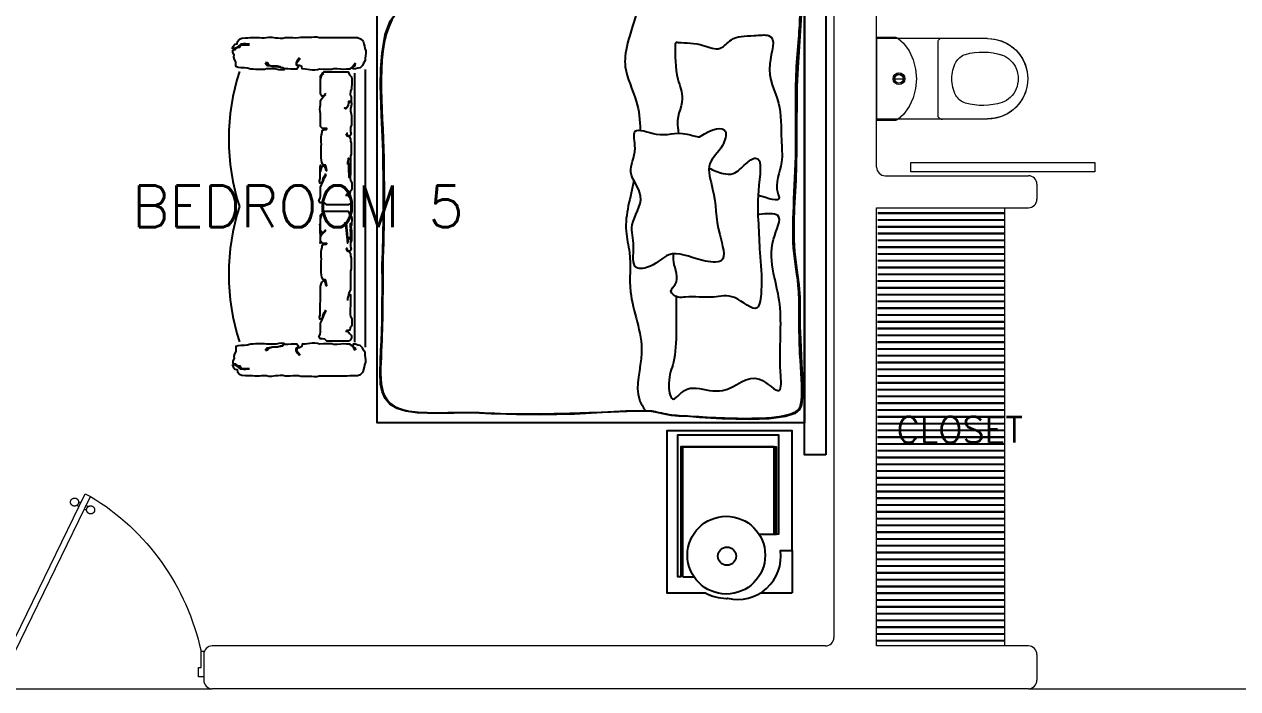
# Model space of a CAD drawing. Header units: metres. Extents: x -232 to 581, y 30 to 789.
# Drawn here: x 108.58 to 114.26, y 672.91 to 676.02 of the extents above; entities that cross this region are included whole.
import ezdxf

# ---------------------------------------------------------------- set-up
doc = ezdxf.new("R2010")
doc.units = ezdxf.units.M
for name, color, linetype, lineweight in [('A-DOOR', 35, 'Continuous', 5), ('A-WALL', 250, 'Continuous', 20), ('baños', 140, 'Continuous', 0), ('closets', 253, 'Continuous', 0), ('textos', 7, 'Continuous', 0)]:
    doc.layers.add(name, color=color, linetype=linetype, lineweight=lineweight)
doc.layers.add('MOBILIARIOS', color=252, linetype='Continuous')
doc.layers.add('PISO', color=7, linetype='Continuous', lineweight=5, true_color=0xe6e6e6)
doc.styles.get("Standard").update_dxf_attribs({"font": 'arial.ttf'})

# ---------------------------------------------------------------- blocks, each defined once
blk = doc.blocks.new('Caroma_ToiletSuites')
at = {"layer": 'baños'}
for p, q in [((-94, 682.8), (-120.8, 664)), ((-64.3, 696.7), (-94, 682.8)), ((-32.6, 705.1), (-64.3, 696.7)), ((0, 708), (-32.6, 705.1)), ((32.6, 705.1), (0, 708)), ((64.3, 696.7), (32.6, 705.1)), ((94, 682.8), (64.3, 696.7)), ((120.8, 664), (94, 682.8)), ((-144, 640.8), (-162.8, 614)), ((-120.8, 664), (-144, 640.8)), ((144, 640.8), (120.8, 664)), ((162.8, 614), (144, 640.8)), ((-176.7, 584.3), (-185.1, 552.6)), ((-162.8, 614), (-176.7, 584.3)), ((176.7, 584.3), (162.8, 614)), ((185.1, 552.6), (176.7, 584.3)), ((-188, 520), (-190.5, 308)), ((-185.1, 552.6), (-188, 520)), ((-188, 0), (-188, 520)), ((188, 520), (185.1, 552.6)), ((188, 520), (188, 0)), ((190.5, 308), (188, 520)), ((-190.5, 308), (-190.2, 304.5)), ((-190.2, 304.5), (-189.3, 301.2)), ((-189.3, 301.2), (-187.8, 298)), ((-187.8, 298), (-185.8, 295.1)), ((-185.8, 295.1), (-183.4, 292.7)), ((-183.4, 292.7), (-180.5, 290.7)), ((-180.5, 290.7), (-177.3, 289.2)), ((-177.3, 289.2), (-174, 288.3)), ((-174, 288.3), (-170.5, 288)), ((-170.5, 288), (170.5, 288)), ((170.5, 288), (174, 288.3)), ((174, 288.3), (177.3, 289.2)), ((177.3, 289.2), (180.5, 290.7)), ((180.5, 290.7), (183.4, 292.7)), ((183.4, 292.7), (185.8, 295.1)), ((185.8, 295.1), (187.8, 298)), ((187.8, 298), (189.3, 301.2)), ((189.3, 301.2), (190.2, 304.5)), ((190.2, 304.5), (190.5, 308)), ((-88.9, 171.3), (-130, 152.2)), ((-45.1, 183.1), (-88.9, 171.3)), ((0, 187), (-45.1, 183.1)), ((45.1, 183.1), (0, 187)), ((88.9, 171.3), (45.1, 183.1)), ((130, 152.2), (88.9, 171.3)), ((-167.1, 126.2), (-188.7, 100.9)), ((-130, 152.2), (-167.1, 126.2)), ((0, 85), (0, 125)), ((167.1, 126.2), (130, 152.2)), ((188.7, 100.9), (167.1, 126.2)), ((-194.6, 88.2), (-195, 83.5)), ((-195, 83.5), (-195, 0)), ((-193.4, 92.7), (-194.6, 88.2)), ((-191.4, 97), (-193.4, 92.7)), ((-188.7, 100.9), (-191.4, 97)), ((191.4, 97), (188.7, 100.9)), ((193.4, 92.7), (191.4, 97)), ((194.6, 88.2), (193.4, 92.7)), ((195, 83.5), (194.6, 88.2)), ((195, 0), (195, 83.5)), ((-195, 0), (195, 0)), ((188, 0), (-188, 0))]:
    blk.add_line(p, q, dxfattribs=at)
for centre, radius, start, end in [((0, 520), 188, 0, 180), ((-18.8, 556.1), 97.6, 134.3372, 160.9897), ((-2.7, 547.4), 115.2, 88.6565, 137.0404), ((2.7, 547.4), 115.2, 42.9609, 91.3415), ((18.8, 556.1), 97.6, 19.01, 45.6643), ((183, 496.7), 307.9, 162.7713, 195.2143), ((-183, 496.7), 307.9, 344.7852, 17.2286), ((-36.1, 442.4), 82.4, 198.763, 239.3582), ((36.1, 442.4), 82.4, 300.6412, 341.2351), ((2.9, 529.9), 177.9, 242.916, 269.0659), ((-2.9, 529.9), 177.9, 270.9339, 297.0836), ((0, 105), 27.5, 0, 180), ((0, 105), 21, 0, 180), ((0, 105), 20, 0, 180), ((0, 105), 27.5, 180, 0), ((0, 105), 21, 180, 0), ((0, 105), 20, 180, 0)]:
    blk.add_arc(centre, radius, start, end, dxfattribs=at)
blk = doc.blocks.new('puerta 1.00')
at = {"layer": 'A-DOOR'}
for p, q in [((-0.15, -0.0125), (-0.9369, -0.3949)), ((-0.1376, -0.038), (-0.9245, -0.4204)), ((-0.1376, -0.038), (-0.15, -0.0125)), ((-0.9369, -0.3949), (-0.9245, -0.4204)), ((-0.8946, -0.3743), (-0.8996, -0.3641)), ((-0.8777, -0.3661), (-0.8826, -0.3559)), ((-0.8653, -0.3916), (-0.8603, -0.4018)), ((-0.8822, -0.3998), (-0.8772, -0.4101))]:
    blk.add_line(p, q, dxfattribs=at)
for points in [[(-0.08, 0), (-0.08, -0.025), (-0.125, -0.025), (-0.125, -0.0125), (-0.2, -0.0125), (-0.2, 0), (-0.08, 0)], [(-0.08, -0.95), (-0.08, -0.925), (-0.125, -0.925), (-0.125, -0.9375), (-0.2, -0.9375), (-0.2, -0.95), (-0.08, -0.95)]]:
    blk.add_lwpolyline(points, dxfattribs=at)
blk.add_arc((0.0366, 0.1602), 1.1229, 211.1336, 257.8343, dxfattribs=at)
for points in [[(-0.8982, -0.3642), (-0.9033, -0.3642), (-0.912, -0.3591), (-0.917, -0.3504), (-0.917, -0.3403), (-0.912, -0.3316), (-0.9033, -0.3265), (-0.8932, -0.3265), (-0.8844, -0.3316), (-0.8794, -0.3403), (-0.8794, -0.3504), (-0.8844, -0.3591), (-0.8932, -0.3642), (-0.8982, -0.3642)], [(-0.8617, -0.4394), (-0.8667, -0.4394), (-0.8754, -0.4344), (-0.8805, -0.4256), (-0.8805, -0.4156), (-0.8754, -0.4068), (-0.8667, -0.4018), (-0.8566, -0.4018), (-0.8479, -0.4068), (-0.8428, -0.4156), (-0.8428, -0.4257), (-0.8479, -0.4344), (-0.8566, -0.4394), (-0.8617, -0.4394)]]:
    blk.add_open_spline(points, degree=2, dxfattribs=at)
blk = doc.blocks.new('27.11.2025 LN09 1ER NIVEL')
at = {"layer": 'closets', "true_color": 0x000000, "transparency": 33554687}
h = blk.add_hatch(dxfattribs=at)
h.set_pattern_fill('LINE', color=18, scale=0.01, angle=180)
h.set_pattern_definition([(180, (-146.760637, -2712.680404), (-4e-18, -0.03175), [])])
h.paths.add_polyline_path([(189.3891, 108.9941), (189.3853, 106.9441), (189.9837, 106.9441), (189.9837, 108.9941)])
at = {"layer": 'A-DOOR', "color": 18, "true_color": 0x000000}
blk.add_lwpolyline([(189.5435, 109.2067), (190.4054, 109.2067), (190.4054, 109.1623), (189.5435, 109.1623)], close=True, dxfattribs=at)
at = {"layer": 'A-WALL', "color": 18, "true_color": 0x000000}
for p, q in [((189.1838, 111.0041), (189.1838, 106.9841)), ((189.3838, 109.1841), (189.3838, 111.0041)), ((189.4238, 109.1441), (190.0938, 109.1441)), ((190.1338, 109.1041), (190.1338, 109.0341)), ((189.3838, 108.9941), (190.0938, 108.9941)), ((189.3838, 106.9441), (189.3838, 108.9941)), ((186.2338, 106.9041), (186.2338, 106.7841)), ((189.1438, 106.9441), (186.2738, 106.9441)), ((190.0938, 106.9441), (189.3838, 106.9441)), ((190.1338, 106.9041), (190.1338, 106.7841)), ((190.0938, 106.7441), (186.2738, 106.7441))]:
    blk.add_line(p, q, dxfattribs=at)
for centre, start, end in [((189.4238, 109.1841), 180, 270), ((190.0938, 109.1041), 0, 90), ((190.0938, 109.0341), 270, 0), ((189.1438, 106.9841), 270, 0), ((186.2738, 106.9041), 90, 180), ((190.0938, 106.9041), 0, 90), ((186.2738, 106.7841), 180, 270), ((190.0938, 106.7841), 270, 0)]:
    blk.add_arc(centre, 0.04, start, end, dxfattribs=at)
at = {"layer": 'closets', "color": 18, "true_color": 0x000000, "transparency": 33554687}
blk.add_line((189.9837, 106.9441), (189.9837, 108.9941), dxfattribs=at)
at = {"layer": 'PISO', "color": 18, "true_color": 0x000000}
for p, q in [((185.2438, 106.7441), (186.2738, 106.7441)), ((190.0938, 106.7441), (191.1238, 106.7441))]:
    blk.add_line(p, q, dxfattribs=at)
at = {"layer": 'A-DOOR', "color": 18, "true_color": 0x000000, "xscale": -1.000000000000002, "rotation": 90}
blk.add_blockref('puerta 1.00', (185.2838, 106.7191), dxfattribs=at)
at = {"layer": 'baños', "color": 18, "true_color": 0x000000, "xscale": -0.000999999934791, "yscale": 0.000999999934791, "rotation": 270}
blk.add_blockref('Caroma_ToiletSuites', (189.3833, 109.5977), dxfattribs=at)
at = {"layer": 'textos', "color": 18, "true_color": 0x000000, "width": 3.404877}
for s, insert, char_height, attachment_point in [('{\\Fromans|c0; BEDROOM 5}', (185.764, 108.9033), 0.195, 7), ('\\pxqc;{\\Fromans|c0;\\H0.8x;CLOSET\\H1.25x; }', (191.4752, 107.8956), 0.15, 9)]:
    blk.add_mtext(s, dxfattribs=dict(at, insert=insert, char_height=char_height, attachment_point=attachment_point))
blk = doc.blocks.new('A$Ca3ef8f56')
at = {"layer": 'MOBILIARIOS'}
for p, q in [((0.0032, 0.1527), (0.0032, 1.4519)), ((0.0532, 0.1694), (0.0532, 1.4284))]:
    blk.add_line(p, q, dxfattribs=at)
for points in [[(0.6249, 1.5324), (0.6212, 1.5434), (0.6126, 1.5544), (0.6016, 1.5556), (0.6004, 1.5666), (0.5906, 1.5776), (0.5796, 1.5825), (0.5637, 1.5837), (0.5527, 1.5837), (0.5417, 1.5849), (0.5307, 1.5849), (0.5197, 1.5862), (0.4977, 1.5862), (0.4867, 1.5837), (0.4757, 1.5837), (0.4647, 1.5849), (0.4537, 1.5874), (0.4402, 1.5874), (0.4231, 1.5837), (0.4121, 1.5837), (0.4011, 1.5825), (0.3889, 1.5825), (0.3766, 1.5862), (0.3534, 1.5862), (0.3412, 1.5849), (0.3302, 1.5837), (0.3143, 1.5849), (0.3033, 1.5874), (0.2519, 1.5874), (0.2409, 1.5886), (0.2299, 1.5886), (0.2177, 1.5862), (0.0868, 1.5862), (0.0746, 1.5849), (0.0391, 1.5849), (0.0245, 1.5788), (0.0122, 1.5678), (0.0086, 1.5568), (0.0061, 1.5446), (0.0037, 1.5336), (0, 1.5226), (0, 1.5116), (0.0012, 1.5006), (0.0024, 1.4884), (0.0024, 1.4774), (0.011, 1.4652), (0.0147, 1.4542), (0.0257, 1.4445), (0.0367, 1.442), (0.0477, 1.4383), (0.0587, 1.4383), (0.0611, 1.4493), (0.0501, 1.4542), (0.0477, 1.464)], [(0.4708, 1.4664), (0.4622, 1.4554), (0.4512, 1.4542), (0.4341, 1.4506), (0.4231, 1.4506), (0.4109, 1.4493), (0.3999, 1.4457), (0.3876, 1.4457), (0.3828, 1.4347), (0.395, 1.4335), (0.4072, 1.4347), (0.4194, 1.4371), (0.4317, 1.4383), (0.4635, 1.4383), (0.4745, 1.4359), (0.516, 1.4359), (0.527, 1.4371), (0.5381, 1.4371), (0.5552, 1.442), (0.5674, 1.4445), (0.5845, 1.4445), (0.5968, 1.4457), (0.6078, 1.4493), (0.609, 1.4603), (0.609, 1.4713), (0.6151, 1.4823), (0.6175, 1.4933), (0.6163, 1.5043), (0.6224, 1.5153), (0.6224, 1.5263), (0.6114, 1.53), (0.6004, 1.5385), (0.5894, 1.5397), (0.5845, 1.5507), (0.5735, 1.552), (0.5442, 1.552)], [(0.5442, 1.5544), (0.5613, 1.5556), (0.5723, 1.5556), (0.5845, 1.5544), (0.5955, 1.5458), (0.6065, 1.5373), (0.6175, 1.5348), (0.6212, 1.5348)], [(0.0501, 1.4677), (0.0563, 1.4567), (0.0636, 1.4457), (0.0758, 1.4371), (0.0905, 1.4371), (0.1064, 1.4359), (0.1174, 1.4371), (0.1333, 1.4396), (0.1492, 1.4396), (0.1602, 1.4359), (0.1981, 1.4359), (0.2152, 1.4371), (0.2262, 1.4347), (0.2385, 1.4322), (0.2507, 1.4335), (0.2617, 1.4347), (0.2727, 1.4359), (0.2837, 1.4371), (0.2972, 1.4383), (0.2996, 1.4493), (0.3106, 1.4542), (0.3216, 1.4567), (0.3241, 1.4677), (0.3143, 1.4787), (0.3069, 1.4884)], [(0.3106, 1.4909), (0.3204, 1.4799), (0.3253, 1.4689), (0.3265, 1.4579), (0.3155, 1.4481), (0.3228, 1.4371), (0.3497, 1.4371), (0.3656, 1.4396), (0.3779, 1.4396), (0.3889, 1.4408), (0.3999, 1.4481), (0.4133, 1.4518), (0.4402, 1.4518), (0.4525, 1.4554), (0.4598, 1.4664), (0.4696, 1.4689)], [(0.0946, 1.3772), (0.0844, 1.3772), (0.0759, 1.3874), (0.0673, 1.3976), (0.0673, 1.4078), (0.0708, 1.4181), (0.081, 1.4232), (0.1822, 1.4232), (0.1924, 1.4146), (0.2026, 1.4129), (0.2129, 1.4129), (0.2197, 1.4027), (0.2129, 1.3925), (0.2112, 1.3806), (0.2112, 1.3397), (0.2078, 1.3294), (0.2026, 1.3192), (0.1975, 1.309), (0.1941, 1.2988), (0.189, 1.2885), (0.1856, 1.2817)], [(0.0844, 1.234), (0.0844, 1.2238), (0.081, 1.2135), (0.0708, 1.205), (0.0708, 1.2579), (0.0725, 1.2715), (0.0725, 1.2988), (0.0708, 1.309), (0.0656, 1.3192), (0.0656, 1.3516), (0.0725, 1.3618), (0.0742, 1.372), (0.0844, 1.3737), (0.0895, 1.3737)], [(0.189, 1.2766), (0.1924, 1.2868), (0.1992, 1.2971), (0.2026, 1.3073), (0.2044, 1.3175), (0.2146, 1.3209), (0.2163, 1.3107), (0.2129, 1.3005), (0.2129, 1.2476), (0.2112, 1.2374), (0.2112, 1.1675), (0.2095, 1.1573), (0.2061, 1.1471), (0.1958, 1.1385), (0.1907, 1.1488), (0.189, 1.159), (0.1822, 1.1658)], [(0.0929, 0.9903), (0.0878, 1.0005), (0.0776, 1.0039), (0.0708, 1.0141), (0.0708, 1.0244), (0.069, 1.0346), (0.069, 1.0857), (0.0708, 1.0959), (0.0708, 1.1829), (0.0776, 1.1948), (0.081, 1.205), (0.0827, 1.2152), (0.0861, 1.2272), (0.0861, 1.2289)], [(0.1822, 1.1641), (0.1856, 1.1471), (0.189, 1.1368), (0.1992, 1.1351), (0.2061, 1.1249), (0.2078, 1.1147), (0.2095, 1.1028), (0.2095, 1.0499), (0.2078, 1.0397), (0.2095, 1.0295), (0.2095, 1.0056), (0.2078, 0.9954), (0.2044, 0.9852), (0.2044, 0.9749), (0.1941, 0.9698), (0.1839, 0.9698), (0.1822, 0.9664), (0.2026, 0.9664), (0.2112, 0.9562), (0.2112, 0.8965), (0.2129, 0.8863), (0.2146, 0.8761), (0.2129, 0.9659), (0.2112, 0.9556), (0.2112, 0.9352), (0.2061, 0.925), (0.1958, 0.9147), (0.1873, 0.9079)], [(0.0946, 0.8761), (0.0861, 0.9659), (0.081, 0.9556), (0.0793, 0.9454), (0.069, 0.9403), (0.0673, 0.9505), (0.069, 0.9607), (0.0708, 0.8727), (0.0708, 0.8829), (0.069, 0.8965), (0.0673, 0.9085), (0.0673, 0.9494), (0.0708, 0.9613), (0.0708, 0.9818), (0.069, 0.992), (0.0742, 1.0022), (0.0844, 1.0005), (0.0878, 0.9903), (0.0895, 0.9869)], [(0.2112, 0.8449), (0.2112, 0.8346), (0.2044, 0.8244), (0.1941, 0.8159), (0.0827, 0.8159), (0.0759, 0.8295), (0.0673, 0.8397), (0.0656, 0.85), (0.0656, 0.8602), (0.0673, 0.8704), (0.0673, 0.8806), (0.0708, 0.8909), (0.0725, 0.9079), (0.069, 0.9181), (0.069, 0.9386), (0.081, 0.9403), (0.0827, 0.959), (0.0895, 0.8693), (0.0998, 0.871), (0.0981, 0.8744)], [(0.1873, 0.9028), (0.1958, 0.913), (0.2061, 0.9147), (0.2112, 0.9045), (0.2112, 0.8517), (0.2095, 0.8414), (0.2061, 0.8312), (0.1958, 0.8244)], [(0.0946, 0.74), (0.0844, 0.74), (0.0759, 0.7502), (0.0673, 0.7604), (0.0673, 0.7707), (0.0708, 0.7809), (0.081, 0.786), (0.1822, 0.786), (0.1924, 0.7775), (0.2026, 0.7758), (0.2129, 0.7758), (0.2197, 0.7656), (0.2129, 0.7553), (0.2112, 0.7434), (0.2112, 0.7025), (0.2078, 0.6923), (0.2026, 0.6821), (0.1975, 0.6718), (0.1941, 0.6616), (0.189, 0.6514), (0.1856, 0.6446)], [(0.0844, 0.5968), (0.0844, 0.5866), (0.081, 0.5764), (0.0708, 0.5679), (0.0708, 0.6207), (0.0725, 0.6343), (0.0725, 0.6616), (0.0708, 0.6718), (0.0656, 0.6821), (0.0656, 0.7144), (0.0725, 0.7247), (0.0742, 0.7349), (0.0844, 0.7366), (0.0895, 0.7366)], [(0.189, 0.6394), (0.1924, 0.6497), (0.1992, 0.6599), (0.2026, 0.6701), (0.2044, 0.6803), (0.2146, 0.6838), (0.2163, 0.6735), (0.2129, 0.6633), (0.2129, 0.6105), (0.2112, 0.6002), (0.2112, 0.6304), (0.2095, 0.6201), (0.2061, 0.6099), (0.1958, 0.6014), (0.1907, 0.6116), (0.189, 0.6218), (0.1822, 0.6287)], [(0.0929, 0.4531), (0.0878, 0.4633), (0.0776, 0.4668), (0.0708, 0.477), (0.0708, 0.4872), (0.069, 0.4974), (0.069, 0.5486), (0.0708, 0.5588), (0.0708, 0.6457), (0.0776, 0.6576), (0.081, 0.5679), (0.0827, 0.5781), (0.0861, 0.59), (0.0861, 0.5917)], [(0.1822, 0.627), (0.1856, 0.6099), (0.189, 0.5997), (0.1992, 0.598), (0.2061, 0.5878), (0.2078, 0.5775), (0.2095, 0.5656), (0.2095, 0.5128), (0.2078, 0.5025), (0.2095, 0.4923), (0.2095, 0.4685), (0.2078, 0.4582), (0.2044, 0.448), (0.2044, 0.4378), (0.1941, 0.4327), (0.1839, 0.4327), (0.1822, 0.4293), (0.2026, 0.4293), (0.2112, 0.419), (0.2112, 0.3594), (0.2129, 0.3492), (0.2146, 0.3389), (0.2129, 0.3287), (0.2112, 0.3185), (0.2112, 0.298), (0.2061, 0.2878), (0.1958, 0.2776), (0.1873, 0.2708)], [(0.0946, 0.3389), (0.0861, 0.3287), (0.081, 0.3185), (0.0793, 0.3083), (0.069, 0.3031), (0.0673, 0.3134), (0.069, 0.3236), (0.0708, 0.3355), (0.0708, 0.3457), (0.069, 0.3594), (0.0673, 0.3713), (0.0673, 0.4122), (0.0708, 0.4241), (0.0708, 0.4446), (0.069, 0.4548), (0.0742, 0.465), (0.0844, 0.4633), (0.0878, 0.4531), (0.0895, 0.4497)], [(0.2112, 0.1926), (0.2112, 0.1824), (0.2044, 0.1721), (0.1941, 0.1636), (0.0827, 0.1636), (0.0759, 0.1772), (0.0673, 0.1875), (0.0656, 0.1977), (0.0656, 0.223), (0.0673, 0.2333), (0.0673, 0.2435), (0.0708, 0.2537), (0.0725, 0.2708), (0.069, 0.281), (0.069, 0.3014), (0.081, 0.3031), (0.0827, 0.3219), (0.0895, 0.3321), (0.0998, 0.3338), (0.0981, 0.3372)], [(0.1873, 0.2656), (0.1958, 0.2759), (0.2061, 0.2776), (0.2112, 0.2673), (0.2112, 0.1994), (0.2095, 0.1892), (0.2061, 0.179), (0.1958, 0.1721)], [(0.6249, 0.0562), (0.6212, 0.0452), (0.6126, 0.0342), (0.6016, 0.033), (0.6004, 0.022), (0.5906, 0.011), (0.5796, 0.0061), (0.5637, 0.0049), (0.5527, 0.0049), (0.5417, 0.0037), (0.5307, 0.0037), (0.5197, 0.0024), (0.4977, 0.0024), (0.4867, 0.0049), (0.4757, 0.0049), (0.4647, 0.0037), (0.4537, 0.0012), (0.4402, 0.0012), (0.4231, 0.0049), (0.4121, 0.0049), (0.4011, 0.0061), (0.3889, 0.0061), (0.3766, 0.0024), (0.3534, 0.0024), (0.3412, 0.0037), (0.3302, 0.0049), (0.3143, 0.0037), (0.3033, 0.0012), (0.2519, 0.0012), (0.2409, 0), (0.2299, 0), (0.2177, 0.0024), (0.0868, 0.0024), (0.0746, 0.0037), (0.0391, 0.0037), (0.0245, 0.0098), (0.0122, 0.0208), (0.0086, 0.0318), (0.0061, 0.044), (0.0037, 0.055), (0, 0.066), (0, 0.077), (0.0012, 0.088), (0.0024, 0.1002), (0.0024, 0.1112), (0.011, 0.1234), (0.0147, 0.1344), (0.0257, 0.1441), (0.0367, 0.1466), (0.0477, 0.1503), (0.0587, 0.1503), (0.0611, 0.1393), (0.0501, 0.1344), (0.0477, 0.1246)], [(0.0501, 0.1209), (0.0563, 0.1319), (0.0636, 0.1429), (0.0758, 0.1515), (0.0905, 0.1515), (0.1064, 0.1527), (0.1174, 0.1515), (0.1333, 0.149), (0.1492, 0.149), (0.1602, 0.1527), (0.1981, 0.1527), (0.2152, 0.1515), (0.2262, 0.1539), (0.2385, 0.1564), (0.2507, 0.1551), (0.2617, 0.1539), (0.2727, 0.1527), (0.2837, 0.1515), (0.2972, 0.1503), (0.2996, 0.1393), (0.3106, 0.1344), (0.3216, 0.1319), (0.3241, 0.1209), (0.3143, 0.1099), (0.3069, 0.1002)], [(0.3106, 0.0977), (0.3204, 0.1087), (0.3253, 0.1197), (0.3265, 0.1307), (0.3155, 0.1405), (0.3228, 0.1515), (0.3497, 0.1515), (0.3656, 0.149), (0.3779, 0.149), (0.3889, 0.1478), (0.3999, 0.1405), (0.4133, 0.1368), (0.4402, 0.1368), (0.4525, 0.1332), (0.4598, 0.1222), (0.4696, 0.1197)], [(0.4708, 0.1222), (0.4622, 0.1332), (0.4512, 0.1344), (0.4341, 0.138), (0.4231, 0.138), (0.4109, 0.1393), (0.3999, 0.1429), (0.3876, 0.1429), (0.3828, 0.1539), (0.395, 0.1551), (0.4072, 0.1539), (0.4194, 0.1515), (0.4317, 0.1503), (0.4635, 0.1503), (0.4745, 0.1527), (0.516, 0.1527), (0.527, 0.1515), (0.5381, 0.1515), (0.5552, 0.1466), (0.5674, 0.1441), (0.5845, 0.1441), (0.5968, 0.1429), (0.6078, 0.1393), (0.609, 0.1283), (0.609, 0.1173), (0.6151, 0.1063), (0.6175, 0.0953), (0.6163, 0.0843), (0.6224, 0.0733), (0.6224, 0.0623), (0.6114, 0.0586), (0.6004, 0.0501), (0.5894, 0.0489), (0.5845, 0.0379), (0.5735, 0.0366), (0.5442, 0.0366)], [(0.5442, 0.0342), (0.5613, 0.033), (0.5723, 0.033), (0.5845, 0.0342), (0.5955, 0.0428), (0.6065, 0.0513), (0.6175, 0.0537), (0.6212, 0.0537)]]:
    blk.add_lwpolyline(points, dxfattribs=at)
for centre in [(-0.3846, 1.1107), (-0.3846, 0.4779)]:
    blk.add_arc(centre, 1.0261, 342.0399, 17.9601, dxfattribs=at)
blk = doc.blocks.new('A$C11dadbfd')
at = {"layer": 'MOBILIARIOS'}
for p, q in [((1.7951, 3.6335), (1.9417, 3.6335)), ((1.9417, 3.4354), (1.9417, 3.6335)), ((1.9417, 0.2292), (1.9417, 0.0311)), ((1.7951, 0.0311), (1.9417, 0.0311))]:
    blk.add_line(p, q, dxfattribs=at)
for points in [[(1.3875, 2.8747), (1.3875, 2.8753), (1.3554, 2.8753), (1.3554, 3.6335), (1.5357, 3.6335, -0.127695), (1.6339, 3.659, -0.007083), (1.6396, 3.6589, -0.52849), (1.8874, 3.4354), (1.9417, 3.4354), (1.9417, 2.8753), (1.8985, 2.8753), (1.8985, 2.8747), (1.8575, 2.8747)], [(1.3875, 0.7899), (1.3875, 0.7893), (1.3554, 0.7893), (1.3554, 0.0311), (1.5357, 0.0311, 0.127695), (1.6339, 0.0056, 0.007083), (1.6396, 0.0057, 0.52849), (1.8874, 0.2292), (1.9417, 0.2292), (1.9417, 0.7893), (1.8985, 0.7893), (1.8985, 0.7899), (1.8575, 0.7899)]]:
    blk.add_lwpolyline(points, format="xyb", close=True, dxfattribs=at)
for points in [[(1.8575, 3.3604), (1.8575, 2.9503), (1.4212, 2.9503), (1.4212, 3.5585), (1.4075, 3.5585), (1.4075, 2.8947), (1.8575, 2.8947), (1.8785, 2.8947), (1.8785, 3.3592), (1.8575, 3.3592), (1.8575, 2.9503)], [(2.1, 0.6774), (2, 0.6774), (2, 2.9774), (2.1, 2.9774)], [(2, 0.8274), (0, 0.8274), (0, 2.8274), (2, 2.8274)], [(1.984, 2.7359), (1.9682, 2.4885), (1.9635, 2.4003), (1.9626, 2.1559), (1.9626, 2.1046), (1.9588, 1.9621), (1.9521, 1.8305), (1.9502, 1.7649), (1.9502, 1.6851), (1.9531, 1.629), (1.9645, 1.5406), (1.973, 1.4728), (1.9778, 1.4138), (1.9778, 1.3179), (1.9787, 1.2798), (1.9806, 1.2181), (1.9854, 1.1031), (1.9911, 1.0261), (1.9891, 0.9459), (1.9853, 0.9108), (1.9758, 0.8889), (1.9549, 0.8709), (1.9112, 0.8566), (1.8349, 0.8461), (1.7418, 0.8423), (1.6153, 0.8461), (1.5089, 0.8519), (1.4612, 0.8557), (1.4108, 0.8576), (1.3776, 0.8604), (1.3377, 0.869), (1.3026, 0.8766), (1.276, 0.8814), (1.17, 0.8795), (1.0539, 0.8747), (0.9229, 0.868), (0.7572, 0.8642), (0.652, 0.8656), (0.6118, 0.8673), (0.5341, 0.869), (0.451, 0.8732), (0.4117, 0.874), (0.3599, 0.8723), (0.3114, 0.8723), (0.2345, 0.8715), (0.1881, 0.8741), (0.1337, 0.8816), (0.0936, 0.8942), (0.0593, 0.9134), (0.0376, 0.9402), (0.0225, 0.9728), (0.0159, 1.0071), (0.0134, 1.0607), (0.015, 1.1201), (0.0175, 1.1644), (0.0201, 1.2099), (0.0217, 1.2534), (0.0226, 1.3044), (0.0234, 1.3546), (0.0242, 1.4801), (0.0234, 1.568), (0.0259, 1.6257), (0.0293, 1.7852), (0.0293, 1.9199), (0.0276, 2.0948), (0.02, 2.2676), (0.0158, 2.4048), (0.0166, 2.4826), (0.0225, 2.5565), (0.0376, 2.6436), (0.061, 2.7055), (0.0969, 2.7565), (0.1479, 2.7958), (0.1909, 2.8076), (0.241, 2.8151), (0.2996, 2.8201), (0.3982, 2.8168), (0.4882, 2.8143), (0.5734, 2.8126), (0.6662, 2.8109), (0.813, 2.8126), (0.9075, 2.8143), (0.9605, 2.8169), (1.0157, 2.8185), (1.0776, 2.8177), (1.1319, 2.8152), (1.1657, 2.8093), (1.2083, 2.7943), (1.2234, 2.7901), (1.2384, 2.7968), (1.3036, 2.806), (1.3792, 2.8152), (1.4821, 2.8169), (1.6504, 2.8177), (1.7386, 2.8169), (1.7996, 2.8135), (1.8589, 2.8077), (1.9166, 2.7993), (1.9544, 2.7876), (1.9703, 2.7792), (1.9795, 2.7675), (1.9829, 2.7482)], [(1.8575, 0.3042), (1.8575, 0.7143), (1.4212, 0.7143), (1.4212, 0.1061), (1.4075, 0.1061), (1.4075, 0.7699), (1.8575, 0.7699), (1.8785, 0.7699), (1.8785, 0.3054), (1.8575, 0.3054), (1.8575, 0.7143)]]:
    blk.add_lwpolyline(points, close=True, dxfattribs=at)
for points in [[(1.4304, 3.5585), (1.4304, 2.9503), (1.8667, 2.9503), (1.8667, 3.3604), (1.7881, 3.3604)], [(1.4304, 3.5585), (1.4829, 3.5585)], [(1.4304, 0.1061), (1.4304, 0.7143), (1.8667, 0.7143), (1.8667, 0.3042), (1.7881, 0.3042)], [(1.4304, 0.1061), (1.4829, 0.1061)]]:
    blk.add_lwpolyline(points, dxfattribs=at)
for centre, radius in [((1.6339, 3.4571), 0.1819), ((1.6369, 3.4617), 0.0427), ((1.6339, 0.2076), 0.1819), ((1.6369, 0.2029), 0.0427)]:
    blk.add_circle(centre, radius, dxfattribs=at)
blk.add_arc((1.4035, 2.5972), 0.00932, 64.4366, 168.7327, dxfattribs=at)
for points, knots in [([(0.2769, 2.8152), (0.2379, 2.8116), (-0.0145, 2.7885), (0.0417, 2.1345), (0.031, 1.754), (0.0256, 1.5592)], [0, 0, 0, 0, 0.117685, 0.761841, 1.437924, 1.437924, 1.437924, 1.437924]), ([(1.2536, 0.8837), (1.2536, 0.8837), (1.2536, 0.8837), (1.2536, 0.8837), (1.2553, 0.8836), (1.2902, 0.8837), (1.3601, 0.8633), (1.5319, 0.8551), (1.739, 0.8394), (1.9697, 0.8633), (1.9954, 0.9487), (1.9697, 1.1987), (1.9824, 1.4698), (1.9294, 1.6589), (1.9697, 2.0804), (1.9512, 2.442), (1.9846, 2.7165), (1.9697, 2.8152), (1.5773, 2.8152), (1.391, 2.8152), (1.2491, 2.7954), (1.2358, 2.7954), (1.2203, 2.7835), (1.15, 2.8152), (1.0853, 2.8152), (0.9644, 2.8152)], [2.895366, 2.895366, 2.895366, 2.895366, 2.896475, 3.053535, 3.138588, 3.190252, 3.29358, 3.393683, 3.686394, 3.848283, 3.942303, 4.166996, 4.499824, 4.847407, 5.433591, 5.797126, 6.093613, 6.186669, 6.495546, 6.666013, 6.828452, 7.059973, 7.190877, 7.299822, 7.383928, 7.383928, 7.383928, 7.383928]), ([(1.2291, 2.7899), (1.1753, 2.6231), (1.1344, 2.5006), (1.2193, 2.3428), (1.2306, 2.2415), (1.2306, 2.1954)], [0.0005696, 0.0005696, 0.0005696, 0.0005696, 0.2116189, 0.3895346, 0.5346505, 0.5346505, 0.5346505, 0.5346505]), ([(1.4075, 2.6056), (1.4464, 2.605), (1.5112, 2.604), (1.6052, 2.5604), (1.6633, 2.6386), (1.7368, 2.634), (1.8841, 2.6519), (1.8025, 2.4679), (1.897, 2.3336), (1.8864, 2.1722), (1.9035, 2.0318), (1.8555, 1.9443), (1.8965, 1.8496), (1.8291, 1.879), (1.7823, 1.8902)], [0, 0, 0, 0, 0.125513, 0.209774, 0.279098, 0.385114, 0.440556, 0.579971, 0.776155, 0.956632, 1.067828, 1.221054, 1.242986, 1.352802, 1.352802, 1.352802, 1.352802]), ([(1.3944, 2.599), (1.394, 2.544), (1.3934, 2.4576), (1.4468, 2.3258), (1.3937, 2.2542), (1.409, 2.1981), (1.4099, 2.1812)], [0, 0, 0, 0, 0.1739603, 0.2732689, 0.4204064, 0.4281347, 0.4281347, 0.4281347, 0.4281347]), ([(1.5086, 2.1643), (1.4936, 2.1652), (1.3997, 2.1973), (1.3383, 2.1521), (1.182, 2.2235), (1.2227, 2.0905), (1.1573, 1.9979), (1.271, 1.8818), (1.1717, 1.7569), (1.2106, 1.666), (1.1853, 1.5363), (1.2988, 1.5579), (1.3751, 1.646), (1.4895, 1.5871), (1.6481, 1.5665), (1.5809, 1.7533), (1.589, 1.8781), (1.5321, 2.0442), (1.6164, 2.1034), (1.6483, 2.2197), (1.5711, 2.2057), (1.5086, 2.1643)], [0.483205, 0.483205, 0.483205, 0.483205, 0.53364, 0.686105, 0.79098, 0.874215, 0.993951, 1.121456, 1.272938, 1.391058, 1.496021, 1.56567, 1.671481, 1.841411, 1.931504, 2.070402, 2.301906, 2.427526, 2.537167, 2.607901, 2.719001, 2.719001, 2.719001, 2.719001]), ([(1.553, 2.0189), (1.5739, 2.0076), (1.6095, 1.9913), (1.679, 1.987), (1.7141, 2.0349), (1.8118, 2.0993), (1.774, 1.8858), (1.7853, 1.7674), (1.789, 1.6087), (1.8046, 1.4975), (1.7861, 1.3196), (1.6731, 1.437), (1.5644, 1.4057), (1.4728, 1.4213), (1.4066, 1.4098), (1.36, 1.4401), (1.4229, 1.4926), (1.3851, 1.5575), (1.3867, 1.605), (1.3874, 1.6175)], [0.032571, 0.032571, 0.032571, 0.032571, 0.107712, 0.156224, 0.235226, 0.291111, 0.451247, 0.617718, 0.770472, 0.95788, 1.036962, 1.155398, 1.259301, 1.397905, 1.433881, 1.478271, 1.518706, 1.629903, 1.669516, 1.669516, 1.669516, 1.669516]), ([(1.2013, 1.9598), (1.1864, 1.8804), (1.147, 1.769), (1.1924, 1.5931), (1.1657, 1.4114), (1.2752, 1.1795), (1.1954, 0.98), (1.2439, 0.9003), (1.2553, 0.8837)], [0.780746, 0.780746, 0.780746, 0.780746, 1.031047, 1.138144, 1.338216, 1.638789, 1.87051, 1.932727, 1.932727, 1.932727, 1.932727]), ([(1.3994, 1.4151), (1.3997, 1.3674), (1.4003, 1.2566), (1.3963, 1.1171), (1.3571, 1.0341), (1.3748, 0.9042), (1.4479, 1.0108), (1.5283, 0.9775), (1.6662, 0.9713), (1.7601, 1.0928), (1.8987, 0.9322), (1.8818, 1.1222), (1.8895, 1.2335), (1.8882, 1.3956), (1.8501, 1.5341), (1.834, 1.6702), (1.9144, 1.8144), (1.8189, 1.8044), (1.7843, 1.8013), (1.7818, 1.8011)], [0, 0, 0, 0, 0.152599, 0.305824, 0.413498, 0.490111, 0.57095, 0.695693, 0.751084, 0.933009, 1.04478, 1.135217, 1.336369, 1.489125, 1.623798, 1.783333, 1.909904, 2.000264, 2.007333, 2.007333, 2.007333, 2.007333]), ([(0.0256, 1.5592), (0.0256, 1.4272), (0.0256, 1.2316), (0.0048, 0.935), (0.136, 0.8633), (0.4134, 0.881), (0.6395, 0.8633), (1.0646, 0.8759), (1.1613, 0.8837), (1.2537, 0.8837)], [0, 0, 0, 0, 0.418295, 0.63409, 0.877661, 1.085184, 1.239382, 1.462689, 1.680419, 1.680419, 1.680419, 1.680419])]:
    blk.add_open_spline(points, degree=3, knots=knots, dxfattribs=at)
blk.add_open_spline([(0.9644, 2.8152), (0.6575, 2.8005), (0.4702, 2.816), (0.2769, 2.8152)], degree=3, dxfattribs=at)
blk = doc.blocks.new('20.03.2026 LN 09 PRIMER NIVEL ARQ')
at = {"layer": 'closets', "transparency": 33554687}
h = blk.add_hatch(dxfattribs=at)
h.set_pattern_fill('LINE', color=1, scale=0.01, angle=180)
h.set_pattern_definition([(180, (-327.38041, -2866.417688), (-4e-18, -0.03175), [])])
h.paths.add_polyline_path([(8.7693, -44.7432), (8.7656, -46.7932), (9.364, -46.7932), (9.364, -44.7432)])
at = {"layer": 'A-DOOR', "color": 1}
blk.add_lwpolyline([(8.9237, -44.5306), (9.7856, -44.5306), (9.7856, -44.575), (8.9237, -44.575)], close=True, dxfattribs=at)
at = {"layer": 'A-WALL', "color": 1}
for p, q in [((8.564, -42.7332), (8.564, -46.7532)), ((8.764, -44.5532), (8.764, -42.7332)), ((8.804, -44.5932), (9.474, -44.5932)), ((9.514, -44.6332), (9.514, -44.7032)), ((8.764, -44.7432), (9.474, -44.7432)), ((8.764, -46.7932), (8.764, -44.7432)), ((8.524, -46.7932), (5.654, -46.7932)), ((9.474, -46.7932), (8.764, -46.7932)), ((5.614, -46.8332), (5.614, -46.9532)), ((9.514, -46.8332), (9.514, -46.9532)), ((9.474, -46.9932), (5.654, -46.9932))]:
    blk.add_line(p, q, dxfattribs=at)
for centre, start, end in [((8.804, -44.5532), 180, 270), ((9.474, -44.6332), 0, 90), ((9.474, -44.7032), 270, 0), ((5.654, -46.8332), 90, 180), ((8.524, -46.7532), 270, 0), ((9.474, -46.8332), 0, 90), ((5.654, -46.9532), 180, 270), ((9.474, -46.9532), 270, 0)]:
    blk.add_arc(centre, 0.04, start, end, dxfattribs=at)
at = {"layer": 'closets', "color": 1, "transparency": 33554687}
blk.add_line((9.364, -46.7932), (9.364, -44.7432), dxfattribs=at)
at = {"layer": 'PISO', "color": 1}
for p, q in [((4.624, -46.9932), (5.654, -46.9932)), ((9.474, -46.9932), (10.504, -46.9932))]:
    blk.add_line(p, q, dxfattribs=at)
at = {"layer": 'A-DOOR', "color": 1, "xscale": -1.000000000000001, "rotation": 90}
blk.add_blockref('puerta 1.00', (4.664, -47.0182), dxfattribs=at)
at = {"layer": 'baños', "color": 1, "xscale": -0.000999999934791, "yscale": 0.000999999934791, "rotation": 270}
blk.add_blockref('Caroma_ToiletSuites', (8.7635, -44.1395), dxfattribs=at)
at = {"layer": 'MOBILIARIOS', "color": 1}
blk.add_blockref('A$C11dadbfd', (6.4263, -46.576), dxfattribs=at)
at = {"layer": 'MOBILIARIOS', "color": 1, "rotation": 180}
blk.add_blockref('A$Ca3ef8f56', (6.3726, -43.9436), dxfattribs=at)
at = {"layer": 'baños', "color": 1, "linetype": 'Continuous'}
for tag, p in [('MODELNUMBER', (-12.0611, -62.0707)), ('MATERIAL', (-12.0611, -62.0709)), ('PRODUCT', (-12.0611, -62.0708)), ('TRADENAME', (-12.0611, -62.0708))]:
    blk.add_attdef(tag, p, '', height=0.0000254, rotation=359.9999, dxfattribs=at)
at = {"layer": 'textos', "color": 1, "width": 3.404877}
for s, insert, char_height, attachment_point in [('{\\Fromans|c0; BEDROOM 5}', (5.1443, -44.834), 0.195, 7), ('\\pxqc;{\\Fromans|c0;\\H0.8x;CLOSET\\H1.25x; }', (10.8554, -45.8416), 0.15, 9)]:
    blk.add_mtext(s, dxfattribs=dict(at, insert=insert, char_height=char_height, attachment_point=attachment_point))

msp = doc.modelspace()

# ---------------------------------------------------------------- block references
at = {"color": 1}
for name, p in [('20.03.2026 LN 09 PRIMER NIVEL ARQ', (103.8018, 719.9057)), ('27.11.2025 LN09 1ER NIVEL', (-76.818, 566.1684))]:
    msp.add_blockref(name, p, dxfattribs=at)

doc.saveas('drawing.dxf')
